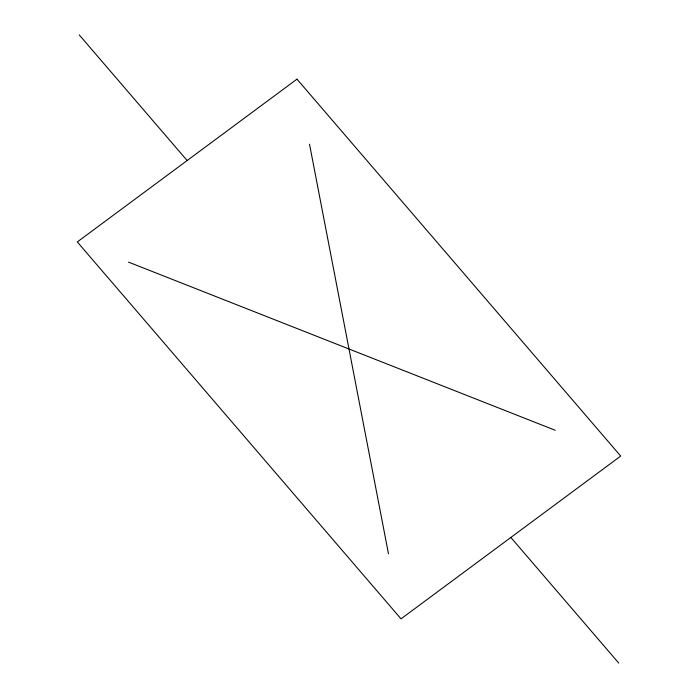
<?xml version="1.0" encoding="UTF-8"?>
<svg xmlns="http://www.w3.org/2000/svg" width="698" height="698" viewBox="0 0 698 698"><rect width="100%" height="100%" fill="white"/><g stroke="black" fill="none" stroke-linecap="round" stroke-linejoin="round"><path stroke-width="1.05" d="M128.519 262.116L555.215 430.265M79.232 34.9L187.143 160.54M510.857 537.46L618.768 663.1M309.511 144.181L388.489 553.819M296.982 79.144L77.303 241.936L401.018 618.856L620.697 456.064L296.982 79.144"/></g></svg>
